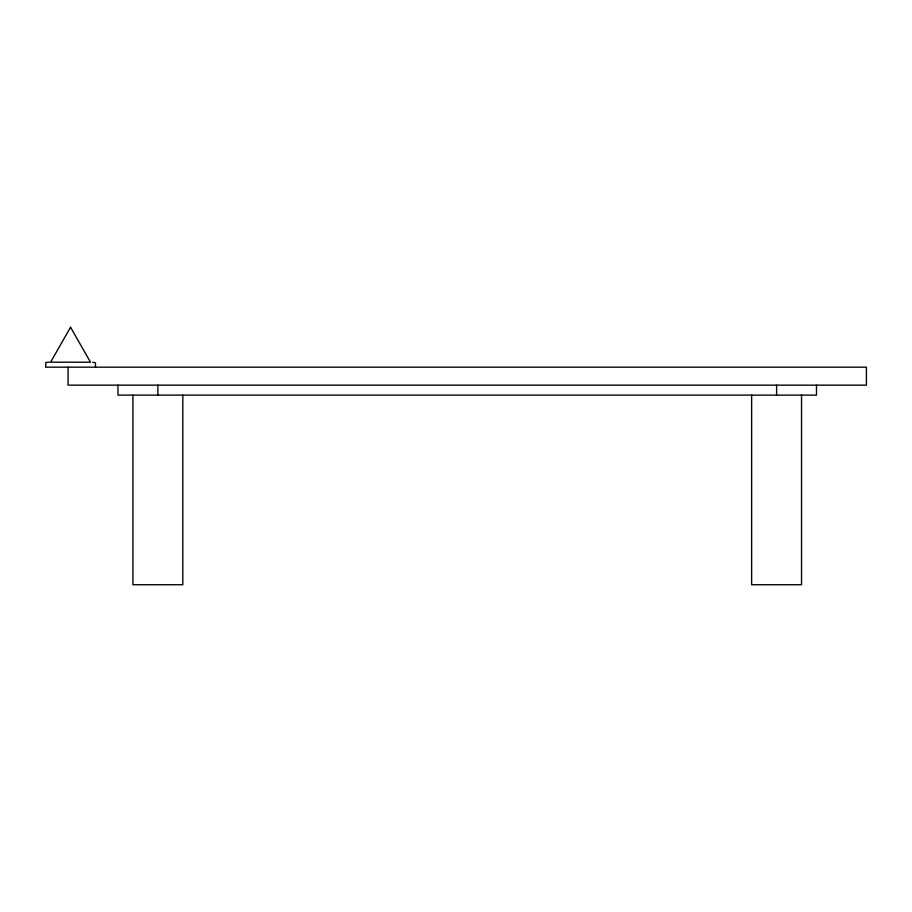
<?xml version="1.0" encoding="UTF-8"?>
<svg xmlns="http://www.w3.org/2000/svg" width="912" height="912" viewBox="0 0 912 912"><rect width="100%" height="100%" fill="white"/><g stroke="black" fill="none" stroke-linecap="round" stroke-linejoin="round"><path stroke-width="1.37" d="M49.43 362.189L45.896 362.486L45.6 367.183L866.4 367.183L866.4 385.149L68.058 385.149L68.058 367.183M92.671 362.189L95.429 362.828L95.498 367.183M816.502 385.149L816.502 395.124L117.956 395.124L117.956 385.149M801.534 395.124L801.534 584.729L751.636 584.729L751.636 395.124M776.591 385.149L776.591 395.124M182.81 395.124L182.81 584.729L132.924 584.729L132.924 395.124M157.867 385.149L157.867 395.124M70.543 327.271L50.593 362.189L90.505 362.189L70.543 327.271"/></g></svg>
